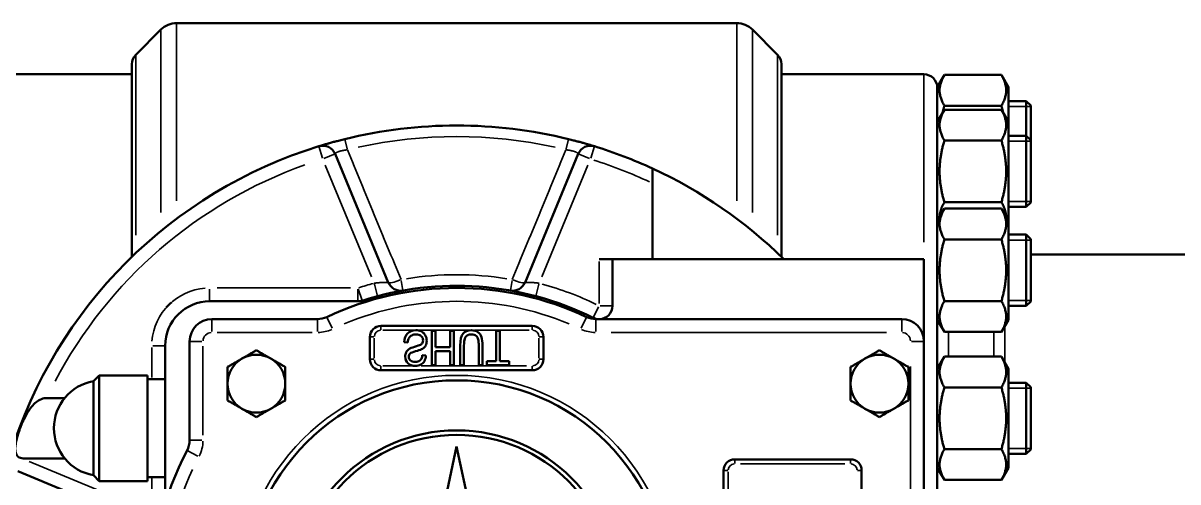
# Model space of a CAD drawing. Header units: millimetres. Extents: x 0 to 2100, y 0 to 1485.
# Drawn here: x 486.1 to 745.6, y 509.6 to 612.7 of the extents above; entities that cross this region are included whole.
import ezdxf

# ---------------------------------------------------------------- set-up
doc = ezdxf.new("R2010")
doc.units = ezdxf.units.MM
doc.header["$LTSCALE"] = 5
doc.layers.add('Visibile (ISO)', color=7, linetype='Continuous', lineweight=50)
doc.layers.add('Visibile sottile (ISO)', color=7, linetype='Continuous', lineweight=35)

msp = doc.modelspace()

# ---------------------------------------------------------------- linework, layer by layer
at = {"layer": 'Visibile (ISO)'}
for p, q in [((520.6178, 612.6529), (646.4757, 612.6529)), ((511.4255, 605.5315), (517.0823, 611.1884)), ((655.6681, 605.5315), (650.0112, 611.1884)), ((510.5468, 560.1247), (510.5468, 603.4102)), ((656.5468, 603.4102), (656.5468, 560.1247)), ((510.5468, 601.1529), (478.5468, 601.1529)), ((656.5468, 601.1529), (688.5468, 601.1529)), ((691.5468, 598.2529), (693.1382, 601.0093)), ((705.9554, 601.0093), (693.1382, 601.0093)), ((707.5468, 598.2529), (705.9554, 601.0093)), ((691.5468, 598.2529), (691.5468, 598.1421)), ((691.5468, 598.1421), (691.5468, 590.1019)), ((707.5468, 590.4505), (707.5468, 598.2529)), ((711.5468, 595.1529), (707.5468, 595.1529)), ((711.5468, 587.3505), (711.5468, 595.1529)), ((712.5468, 594.1529), (711.5468, 595.1529)), ((691.5468, 590.4505), (693.1382, 593.2069)), ((705.9554, 594.0811), (693.1382, 594.0811)), ((705.9554, 593.2069), (693.1382, 593.2069)), ((707.5468, 590.4505), (705.9554, 593.2069)), ((712.5468, 594.1529), (712.5468, 586.3505)), ((691.5468, 590.1019), (691.5468, 588.9046)), ((707.5468, 568.2505), (707.5468, 590.4505)), ((691.5468, 588.9046), (691.5468, 566.008)), ((711.5468, 587.3505), (707.5468, 587.3505)), ((711.5468, 571.3505), (711.5468, 587.3505)), ((712.5468, 586.3505), (711.5468, 587.3505)), ((705.9554, 586.2787), (693.1382, 586.2787)), ((712.5468, 586.3505), (712.5468, 572.3505)), ((568.1881, 554.396), (556.2312, 583.2625)), ((610.8623, 583.2625), (598.9054, 554.396)), ((627.5468, 576.6746), (627.5468, 579.9891)), ((627.5468, 576.6746), (627.5468, 559.6529)), ((691.5468, 568.2313), (693.1382, 570.9877)), ((705.9554, 572.4223), (693.1382, 572.4223)), ((705.9554, 570.9877), (693.1382, 570.9877)), ((707.5468, 568.2313), (705.9554, 570.9877)), ((711.5468, 571.3505), (707.5468, 571.3505)), ((712.5468, 572.3505), (711.5468, 571.3505)), ((691.5468, 568.2505), (691.5523, 568.2409)), ((691.5468, 566.008), (691.5468, 563.7957)), ((707.5468, 568.2505), (707.5412, 568.2409)), ((707.5468, 546.0313), (707.5468, 568.2313)), ((691.5468, 563.7957), (691.5468, 529.5285)), ((705.9554, 564.0595), (693.1382, 564.0595)), ((711.5468, 565.1313), (707.5468, 565.1313)), ((711.5468, 549.1313), (711.5468, 565.1313)), ((712.5468, 564.1313), (711.5468, 565.1313)), ((712.5468, 564.1313), (712.5468, 550.1313)), ((712.5468, 560.6529), (750.0468, 560.6529)), ((618.5468, 559.6529), (615.5468, 559.6529)), ((618.5468, 559.6529), (688.5468, 559.6529)), ((618.5468, 559.6529), (618.5468, 549.1509)), ((688.5468, 541.1529), (688.5468, 559.6529)), ((561.3713, 550.1529), (528.0468, 550.1529)), ((705.9554, 550.2031), (693.1382, 550.2031)), ((712.5468, 550.1313), (711.5468, 549.1313)), ((711.5468, 549.1313), (707.5468, 549.1313)), ((552.2418, 546.1529), (528.5468, 546.1529)), ((683.5468, 546.1529), (614.8517, 546.1529)), ((691.5468, 546.0313), (693.1382, 543.2749)), ((707.5468, 546.0313), (705.9554, 543.2749)), ((600.5468, 544.6529), (566.5468, 544.6529)), ((578.7937, 543.5239), (577.9633, 543.5239)), ((577.9633, 543.5239), (577.9633, 535.7818)), ((578.7937, 539.8772), (578.7937, 543.5239)), ((582.9459, 543.5239), (582.1154, 543.5239)), ((582.1154, 543.5239), (582.1154, 539.8772)), ((582.9459, 535.7818), (582.9459, 543.5239)), ((593.2308, 543.5239), (592.3953, 543.5239)), ((592.3953, 543.5239), (592.3953, 536.6896)), ((593.2308, 536.6896), (593.2308, 543.5239)), ((705.9554, 543.2749), (693.1382, 543.2749)), ((518.0468, 540.1529), (518.0468, 506.8283)), ((523.5468, 541.1529), (523.5468, 518.9639)), ((564.0468, 542.1529), (564.0468, 537.1529)), ((571.7582, 541.0017), (572.5577, 540.9295)), ((582.1154, 539.8772), (578.7937, 539.8772)), ((603.0468, 537.1529), (603.0468, 542.1529)), ((688.5468, 428.1529), (688.5468, 541.1529)), ((576.6222, 537.9585), (575.8227, 538.0307)), ((578.7937, 535.7818), (578.7937, 538.9746)), ((578.7937, 538.9746), (582.1154, 538.9746)), ((582.1154, 538.9746), (582.1154, 535.7818)), ((691.5468, 534.9779), (693.1382, 537.7343)), ((705.9554, 537.7343), (693.1382, 537.7343)), ((707.5468, 534.9779), (705.9554, 537.7343)), ((566.5468, 534.6529), (600.5468, 534.6529)), ((577.9633, 535.7818), (578.7937, 535.7818)), ((582.1154, 535.7818), (582.9459, 535.7818)), ((584.3643, 535.7818), (585.1947, 535.7818)), ((588.5165, 535.7818), (589.3521, 535.7818)), ((592.3953, 536.6896), (590.3114, 536.6896)), ((590.3114, 536.6896), (590.3114, 535.7818)), ((590.3114, 535.7818), (595.3353, 535.7818)), ((595.3353, 536.6896), (593.2308, 536.6896)), ((595.3353, 535.7818), (595.3353, 536.6896)), ((707.5468, 512.7779), (707.5468, 534.9779)), ((501.9257, 532.2068), (503.2468, 533.5279)), ((501.9257, 511.099), (501.9257, 532.2068)), ((503.2468, 533.5279), (503.2468, 509.7779)), ((503.2468, 533.5279), (514.0468, 533.5279)), ((514.0468, 533.5279), (514.0468, 509.7779)), ((518.0468, 532.6529), (514.0468, 532.6529)), ((691.5468, 529.5285), (691.5468, 526.6381)), ((705.9554, 530.8061), (693.1382, 530.8061)), ((711.5468, 531.8779), (707.5468, 531.8779)), ((711.5468, 515.8779), (711.5468, 531.8779)), ((712.5468, 530.8779), (711.5468, 531.8779)), ((712.5468, 530.8779), (712.5468, 516.8779)), ((491.4213, 528.4352), (495.4696, 528.4352)), ((691.5468, 526.6381), (691.5468, 442.6677)), ((583.5468, 517.506), (570.0468, 453.9934)), ((597.0468, 453.9934), (583.5468, 517.506)), ((705.9554, 516.9497), (693.1382, 516.9497)), ((712.5468, 516.8779), (711.5468, 515.8779)), ((495.4696, 514.8705), (486.1256, 514.8705)), ((672.0468, 514.6529), (646.0468, 514.6529)), ((711.5468, 515.8779), (707.5468, 515.8779)), ((484.9371, 511.9684), (513.8036, 500.0115)), ((643.5468, 512.1529), (643.5468, 506.6529)), ((674.5468, 457.1529), (674.5468, 512.1529)), ((691.5468, 512.7779), (693.1382, 510.0215)), ((707.5468, 512.7779), (705.9554, 510.0215)), ((501.9257, 511.099), (503.2468, 509.7779)), ((503.2468, 509.7779), (514.0468, 509.7779)), ((518.0468, 510.6529), (514.0468, 510.6529)), ((705.9554, 510.0215), (693.1382, 510.0215))]:
    msp.add_line(p, q, dxfattribs=at)
for radius in [47.75, 36.5, 35.5]:
    msp.add_circle((583.5468, 484.6529), radius, dxfattribs=at)
for centre, radius, start, end in [((520.6178, 607.6529), 5, 90, 135), ((646.4757, 607.6529), 5, 45, 90), ((513.5468, 603.4102), 3, 135, 180), ((653.5468, 603.4102), 3, 0, 45), ((688.5468, 598.1529), 3, 0, 90), ((583.5468, 484.6529), 105, 76.151514, 103.848486), ((583.5468, 484.6529), 105, 107.155883, 162.844117), ((553.4596, 582.1145), 3, 22.5, 107.155883), ((613.634, 582.1145), 3, 72.844117, 157.5), ((583.5468, 484.6529), 105, 65.225526, 72.844117), ((583.5468, 484.6529), 105, 45.584691, 65.225526), ((583.5468, 484.6529), 68.5, 64.791235, 115.208765), ((583.5468, 484.6529), 69, 63.6122, 107.938271), ((570.9597, 555.5441), 3, 202.5, 280.068176), ((596.1338, 555.5441), 3, 259.931824, 337.5), ((528.0468, 540.1529), 10, 90, 180), ((561.3713, 553.1529), 3, 270, 287.938271), ((525.2105, 542.9892), 9, 129.863386, 140.136614), ((615.5468, 549.1509), 3, 272.059581, 0), ((528.5468, 541.1529), 5, 90, 180), ((552.2418, 551.1529), 5, 270, 295.208765), ((614.8517, 551.1529), 5, 244.791235, 270), ((615.5468, 549.1509), 3, 243.6122, 267.940419), ((683.5468, 541.1529), 5, 0, 90), ((566.5468, 542.1529), 2.5, 90, 180), ((600.5468, 542.1529), 2.5, 0, 90), ((538.5468, 531.6529), 6.5, 120, 180), ((538.5468, 531.6529), 6.5, 60, 120), ((538.5468, 531.6529), 6.5, 0, 60), ((566.5468, 537.1529), 2.5, 180, 270), ((600.5468, 537.1529), 2.5, 270, 0), ((678.5468, 531.6529), 6.5, 120, 180), ((678.5468, 531.6529), 6.5, 60, 120), ((678.5468, 531.6529), 6.5, 0, 60), ((503.7615, 521.6529), 10.7124, 99.867648, 260.132352), ((538.5468, 531.6529), 6.5, 180, 240), ((538.5468, 531.6529), 6.5, 300, 0), ((678.5468, 531.6529), 6.5, 180, 240), ((678.5468, 531.6529), 6.5, 300, 0), ((538.5468, 531.6529), 6.5, 240, 300), ((678.5468, 531.6529), 6.5, 240, 300), ((583.5468, 484.6529), 68.5, 152.172097, 207.827903), ((518.5468, 518.9639), 5, 332.172097, 0), ((646.0468, 512.1529), 2.5, 90, 180), ((672.0468, 512.1529), 2.5, 0, 90)]:
    msp.add_arc(centre, radius, start, end, dxfattribs=at)
for points, weights in [([(693.1382, 601.0093), (691.1382, 597.5452), (693.1382, 594.0811)], [1, 1.15470053838, 1]), ([(705.9554, 594.0811), (707.9554, 597.5452), (705.9554, 601.0093)], [1, 1.15470053838, 1]), ([(693.1382, 593.2069), (691.1382, 589.7428), (693.1382, 586.2787)], [1, 1.15470053838, 1]), ([(693.1382, 594.0811), (692.9008, 593.2588), (692.7183, 592.4797)], [1, 1.01615763765, 1.02894011891]), ([(706.3752, 592.4797), (706.1927, 593.2588), (705.9554, 594.0811)], [1.02894011891, 1.01615763765, 1]), ([(705.9554, 586.2787), (707.9554, 589.7428), (705.9554, 593.2069)], [1, 1.15470053838, 1]), ([(693.1382, 586.2787), (691.1382, 579.3505), (693.1382, 572.4223)], [1, 1.15470053838, 1]), ([(705.9554, 572.4223), (707.9554, 579.3505), (705.9554, 586.2787)], [1, 1.15470053838, 1]), ([(693.1382, 570.9877), (691.1382, 567.5236), (693.1382, 564.0595)], [1, 1.15470053838, 1]), ([(693.1382, 572.4223), (692.1218, 570.6619), (692.0694, 569.1366)], [1, 1.07305955246, 1.07711225774]), ([(707.0241, 569.1366), (706.9718, 570.6619), (705.9554, 572.4223)], [1.07711225774, 1.07305955246, 1]), ([(705.9554, 564.0595), (707.9554, 567.5236), (705.9554, 570.9877)], [1, 1.15470053838, 1]), ([(693.1382, 564.0595), (691.1382, 557.1313), (693.1382, 550.2031)], [1, 1.15470053838, 1]), ([(705.9554, 550.2031), (707.9554, 557.1313), (705.9554, 564.0595)], [1, 1.15470053838, 1]), ([(693.1382, 550.2031), (691.1382, 546.739), (693.1382, 543.2749)], [1, 1.15470053838, 1]), ([(705.9554, 543.2749), (707.9554, 546.739), (705.9554, 550.2031)], [1, 1.15470053838, 1]), ([(535.2968, 537.282), (533.7884, 536.4112), (532.0468, 535.4056)], [1.86469305701, 1.86469305701, 1.73081411899]), ([(538.5468, 539.1584), (536.8051, 538.1529), (535.2968, 537.282)], [1.73081411899, 1.86469305701, 1.86469305701]), ([(538.5468, 539.1584), (540.2884, 538.1529), (541.7968, 537.282)], [1.73081411899, 1.86469305701, 1.86469305701]), ([(541.7968, 537.282), (543.3051, 536.4112), (545.0468, 535.4056)], [1.86469305701, 1.86469305701, 1.73081411899]), ([(675.2968, 537.282), (673.7884, 536.4112), (672.0468, 535.4056)], [1.86469305701, 1.86469305701, 1.73081411899]), ([(678.5468, 539.1584), (676.8051, 538.1529), (675.2968, 537.282)], [1.73081411899, 1.86469305701, 1.86469305701]), ([(678.5468, 539.1584), (680.2884, 538.1529), (681.7968, 537.282)], [1.73081411899, 1.86469305701, 1.86469305701]), ([(681.7968, 537.282), (683.3051, 536.4112), (685.0468, 535.4056)], [1.86469305701, 1.86469305701, 1.73081411899]), ([(693.1382, 537.7343), (691.1382, 534.2702), (693.1382, 530.8061)], [1, 1.15470053838, 1]), ([(705.9554, 530.8061), (707.9554, 534.2702), (705.9554, 537.7343)], [1, 1.15470053838, 1]), ([(532.0468, 535.4056), (532.0468, 533.3945), (532.0468, 531.6529)], [1.73081411899, 1.86469305701, 1.86469305701]), ([(545.0468, 531.6529), (545.0468, 533.3945), (545.0468, 535.4056)], [1.86469305701, 1.86469305701, 1.73081411899]), ([(672.0468, 535.4056), (672.0468, 533.3945), (672.0468, 531.6529)], [1.73081411899, 1.86469305701, 1.86469305701]), ([(685.0468, 531.6529), (685.0468, 533.3945), (685.0468, 535.4056)], [1.86469305701, 1.86469305701, 1.73081411899]), ([(532.0468, 531.6529), (532.0468, 529.9112), (532.0468, 527.9001)], [1.86469305701, 1.86469305701, 1.73081411899]), ([(545.0468, 527.9001), (545.0468, 529.9112), (545.0468, 531.6529)], [1.73081411899, 1.86469305701, 1.86469305701]), ([(672.0468, 531.6529), (672.0468, 529.9112), (672.0468, 527.9001)], [1.86469305701, 1.86469305701, 1.73081411899]), ([(685.0468, 527.9001), (685.0468, 529.9112), (685.0468, 531.6529)], [1.73081411899, 1.86469305701, 1.86469305701]), ([(693.1382, 530.8061), (691.1382, 523.8779), (693.1382, 516.9497)], [1, 1.15470053838, 1]), ([(705.9554, 516.9497), (707.9554, 523.8779), (705.9554, 530.8061)], [1, 1.15470053838, 1]), ([(532.0468, 527.9001), (533.7884, 526.8945), (535.2968, 526.0237)], [1.73081411899, 1.86469305701, 1.86469305701]), ([(541.7968, 526.0237), (543.3051, 526.8945), (545.0468, 527.9001)], [1.86469305701, 1.86469305701, 1.73081411899]), ([(672.0468, 527.9001), (673.7884, 526.8945), (675.2968, 526.0237)], [1.73081411899, 1.86469305701, 1.86469305701]), ([(681.7968, 526.0237), (683.3051, 526.8945), (685.0468, 527.9001)], [1.86469305701, 1.86469305701, 1.73081411899]), ([(535.2968, 526.0237), (536.8051, 525.1529), (538.5468, 524.1473)], [1.86469305701, 1.86469305701, 1.73081411899]), ([(538.5468, 524.1473), (540.2884, 525.1529), (541.7968, 526.0237)], [1.73081411899, 1.86469305701, 1.86469305701]), ([(675.2968, 526.0237), (676.8051, 525.1529), (678.5468, 524.1473)], [1.86469305701, 1.86469305701, 1.73081411899]), ([(678.5468, 524.1473), (680.2884, 525.1529), (681.7968, 526.0237)], [1.73081411899, 1.86469305701, 1.86469305701]), ([(693.1382, 516.9497), (691.1382, 513.4856), (693.1382, 510.0215)], [1, 1.15470053838, 1]), ([(705.9554, 510.0215), (707.9554, 513.4856), (705.9554, 516.9497)], [1, 1.15470053838, 1])]:
    msp.add_rational_spline(points, weights, degree=2, dxfattribs=at)
for points, knots in [([(552.5747, 584.981), (552.5747, 584.981), (552.5837, 584.9838), (552.6016, 584.9893), (552.602, 584.9894), (552.6024, 584.9895), (552.6028, 584.9897), (552.6208, 584.9952), (552.6473, 585.0034), (552.6826, 585.0142), (552.684, 585.0147), (552.6855, 585.0151), (552.687, 585.0156), (552.6947, 585.018), (552.7029, 585.0205), (552.7114, 585.0231), (552.7132, 585.0236), (552.715, 585.0242), (552.7168, 585.0247), (552.7202, 585.0258), (552.7236, 585.0268), (552.7271, 585.0279), (552.7291, 585.0285), (552.7311, 585.0291), (552.7331, 585.0297), (552.7366, 585.0308), (552.7401, 585.0319), (552.7437, 585.033), (552.7459, 585.0337), (552.748, 585.0343), (552.7502, 585.035), (552.7711, 585.0414), (552.7939, 585.0484), (552.8183, 585.0559), (552.8212, 585.0567), (552.8241, 585.0576), (552.827, 585.0585), (552.8791, 585.0745), (552.9388, 585.0927), (553.006, 585.1131), (553.0105, 585.1145), (553.015, 585.1159), (553.0196, 585.1172), (553.0872, 585.1378), (553.1623, 585.1605), (553.2448, 585.1854), (553.2511, 585.1873), (553.2574, 585.1892), (553.2638, 585.1911), (553.3021, 585.2027), (553.3421, 585.2147), (553.3836, 585.2271), (553.3908, 585.2293), (553.3981, 585.2315), (553.4054, 585.2337), (553.4226, 585.2388), (553.4402, 585.2441), (553.4579, 585.2494), (553.4656, 585.2517), (553.4734, 585.254), (553.4812, 585.2563), (553.4862, 585.2579), (553.4913, 585.2594), (553.4964, 585.2609), (553.5043, 585.2633), (553.5123, 585.2656), (553.5203, 585.268), (553.5253, 585.2695), (553.5304, 585.2711), (553.5355, 585.2726), (553.5436, 585.275), (553.5518, 585.2774), (553.56, 585.2799), (553.6584, 585.3092), (553.7627, 585.3401), (553.873, 585.3726), (553.8826, 585.3754), (553.8923, 585.3783), (553.902, 585.3811), (554.0132, 585.4139), (554.1302, 585.4481), (554.2531, 585.4838), (554.2639, 585.487), (554.2748, 585.4901), (554.2857, 585.4933), (554.4099, 585.5293), (554.5401, 585.5669), (554.6763, 585.6058), (554.6879, 585.6091), (554.6996, 585.6125), (554.7113, 585.6158), (554.7183, 585.6178), (554.7253, 585.6198), (554.7323, 585.6218), (554.744, 585.6251), (554.7557, 585.6285), (554.7674, 585.6318), (554.7746, 585.6339), (554.7818, 585.6359), (554.789, 585.638), (554.8007, 585.6413), (554.8124, 585.6446), (554.8242, 585.648), (554.8506, 585.6555), (554.8771, 585.663), (554.9038, 585.6706), (554.9155, 585.6739), (554.9272, 585.6772), (554.939, 585.6806), (555.0048, 585.6992), (555.0714, 585.718), (555.1389, 585.737), (555.1505, 585.7402), (555.1621, 585.7435), (555.1738, 585.7468), (555.3221, 585.7884), (555.4744, 585.8308), (555.6305, 585.8738), (555.6415, 585.8769), (555.6526, 585.8799), (555.6636, 585.8829), (555.822, 585.9266), (555.9843, 585.9709), (556.1507, 586.0158), (556.1605, 586.0185), (556.1704, 586.0212), (556.1802, 586.0238), (556.2598, 586.0453), (556.3402, 586.0669), (556.4216, 586.0887), (556.4306, 586.0911), (556.4396, 586.0935), (556.4487, 586.0959), (556.4626, 586.0996), (556.4765, 586.1034), (556.4904, 586.1071), (556.4992, 586.1094), (556.508, 586.1118), (556.5168, 586.1141), (556.5311, 586.1179), (556.5453, 586.1217), (556.5596, 586.1255), (556.5681, 586.1278), (556.5766, 586.13), (556.5852, 586.1323), (556.6228, 586.1423), (556.6606, 586.1523), (556.6984, 586.1623), (556.7064, 586.1644), (556.7143, 586.1665), (556.7223, 586.1686), (556.9001, 586.2156), (557.0793, 586.2625), (557.2601, 586.3092), (557.2657, 586.3106), (557.2713, 586.3121), (557.2768, 586.3135), (557.4604, 586.361), (557.6455, 586.4083), (557.8321, 586.4554), (558.0246, 586.504), (558.2187, 586.5525), (558.4145, 586.6007)], [0, 0, 0, 0, 0.00057847775, 0.00057847775, 0.00057847775, 0.00059182513, 0.00059182513, 0.00059182513, 0.00116004261, 0.00116004261, 0.00116004261, 0.00118365025, 0.00118365025, 0.00118365025, 0.00130592424, 0.00130592424, 0.00130592424, 0.00133160653, 0.00133160653, 0.00133160653, 0.00137894118, 0.00137894118, 0.00137894118, 0.00140558467, 0.00140558467, 0.00140558467, 0.00145200271, 0.00145200271, 0.00145200271, 0.00147956281, 0.00147956281, 0.00147956281, 0.00174446052, 0.00174446052, 0.00174446052, 0.00177547538, 0.00177547538, 0.00177547538, 0.00233027916, 0.00233027916, 0.00233027916, 0.0023673005, 0.0023673005, 0.0023673005, 0.00291729322, 0.00291729322, 0.00291729322, 0.00295912563, 0.00295912563, 0.00295912563, 0.00321125356, 0.00321125356, 0.00321125356, 0.00325503819, 0.00325503819, 0.00325503819, 0.00335835491, 0.00335835491, 0.00335835491, 0.00340299447, 0.00340299447, 0.00340299447, 0.00343192883, 0.00343192883, 0.00343192883, 0.00347697262, 0.00347697262, 0.00347697262, 0.00350552921, 0.00350552921, 0.00350552921, 0.00355095076, 0.00355095076, 0.00355095076, 0.004095313, 0.004095313, 0.004095313, 0.00414277588, 0.00414277588, 0.00414277588, 0.00468678885, 0.00468678885, 0.00468678885, 0.00473460101, 0.00473460101, 0.00473460101, 0.0052799645, 0.0052799645, 0.0052799645, 0.00532642613, 0.00532642613, 0.00532642613, 0.00535423581, 0.00535423581, 0.00535423581, 0.00540040427, 0.00540040427, 0.00540040427, 0.00542852958, 0.00542852958, 0.00542852958, 0.00547438242, 0.00547438242, 0.00547438242, 0.00557719349, 0.00557719349, 0.00557719349, 0.0056223387, 0.0056223387, 0.0056223387, 0.00587479806, 0.00587479806, 0.00587479806, 0.00591825126, 0.00591825126, 0.00591825126, 0.00647109562, 0.00647109562, 0.00647109562, 0.00651007639, 0.00651007639, 0.00651007639, 0.00706883459, 0.00706883459, 0.00706883459, 0.00710190151, 0.00710190151, 0.00710190151, 0.00736825037, 0.00736825037, 0.00736825037, 0.00739781407, 0.00739781407, 0.00739781407, 0.00744316413, 0.00744316413, 0.00744316413, 0.00747179222, 0.00747179222, 0.00747179222, 0.00751808794, 0.00751808794, 0.00751808794, 0.00754577036, 0.00754577036, 0.00754577036, 0.00766796624, 0.00766796624, 0.00766796624, 0.00769372664, 0.00769372664, 0.00769372664, 0.00826782915, 0.00826782915, 0.00826782915, 0.00828555176, 0.00828555176, 0.00828555176, 0.00886824141, 0.00886824141, 0.00886824141, 0.00946920202, 0.00946920202, 0.00946920202, 0.00946920202]), ([(608.6791, 586.6007), (608.872, 586.5532), (609.0638, 586.5053), (609.2546, 586.4571), (609.4453, 586.409), (609.635, 586.3605), (609.8237, 586.3117), (609.8473, 586.3056), (609.8708, 586.2995), (609.8944, 586.2934), (609.9179, 586.2873), (609.9415, 586.2812), (609.9649, 586.2751), (609.9687, 586.2741), (609.9725, 586.2731), (609.9763, 586.2722), (610.0194, 586.261), (610.0623, 586.2498), (610.105, 586.2386), (610.1094, 586.2374), (610.1138, 586.2363), (610.1182, 586.2351), (610.2067, 586.212), (610.2943, 586.1889), (610.3812, 586.166), (610.3868, 586.1645), (610.3923, 586.163), (610.3979, 586.1616), (610.5746, 586.1148), (610.748, 586.0685), (610.9183, 586.0225), (610.9257, 586.0205), (610.9332, 586.0185), (610.9406, 586.0165), (611.1085, 585.9711), (611.2733, 585.9261), (611.4349, 585.8816), (611.4437, 585.8792), (611.4525, 585.8767), (611.4612, 585.8743), (611.5367, 585.8535), (611.6114, 585.8328), (611.6854, 585.8122), (611.6947, 585.8097), (611.704, 585.8071), (611.7132, 585.8045), (611.7246, 585.8013), (611.7359, 585.7982), (611.7472, 585.795), (611.7565, 585.7924), (611.7659, 585.7898), (611.7753, 585.7872), (611.7863, 585.7841), (611.7974, 585.781), (611.8084, 585.7779), (611.8178, 585.7753), (611.8273, 585.7727), (611.8367, 585.77), (611.8677, 585.7614), (611.8985, 585.7527), (611.9291, 585.7441), (611.9386, 585.7415), (611.9481, 585.7388), (611.9576, 585.7361), (612.1067, 585.6942), (612.2503, 585.6535), (612.3885, 585.614), (612.398, 585.6113), (612.4075, 585.6086), (612.417, 585.6059), (612.5538, 585.5668), (612.6852, 585.5289), (612.8112, 585.4923), (612.8203, 585.4897), (612.8292, 585.4871), (612.8382, 585.4845), (612.9052, 585.465), (612.9706, 585.4459), (613.0345, 585.4272), (613.0664, 585.4179), (613.0979, 585.4087), (613.1291, 585.3995), (613.1446, 585.395), (613.1601, 585.3904), (613.1754, 585.3859), (613.1826, 585.3838), (613.1898, 585.3817), (613.197, 585.3796), (613.2051, 585.3772), (613.2131, 585.3748), (613.2212, 585.3724), (613.2283, 585.3703), (613.2354, 585.3682), (613.2425, 585.3661), (613.2576, 585.3617), (613.2725, 585.3573), (613.2872, 585.3529), (613.3168, 585.3442), (613.3458, 585.3356), (613.3743, 585.3272), (613.4314, 585.3103), (613.4863, 585.2939), (613.5392, 585.2782), (613.5458, 585.2762), (613.5524, 585.2742), (613.559, 585.2723), (613.6572, 585.243), (613.7482, 585.2157), (613.832, 585.1904), (613.8371, 585.1889), (613.8422, 585.1874), (613.8472, 585.1859), (613.9307, 585.1607), (614.007, 585.1376), (614.076, 585.1166), (614.0795, 585.1155), (614.0831, 585.1145), (614.0866, 585.1134), (614.1045, 585.108), (614.1219, 585.1027), (614.1387, 585.0975), (614.1527, 585.0933), (614.1662, 585.0892), (614.1794, 585.0851), (614.1822, 585.0843), (614.185, 585.0834), (614.1878, 585.0826), (614.189, 585.0822), (614.1902, 585.0818), (614.1915, 585.0815), (614.1954, 585.0803), (614.1994, 585.079), (614.2033, 585.0779), (614.2111, 585.0755), (614.2187, 585.0731), (614.2262, 585.0708), (614.2413, 585.0663), (614.2557, 585.0618), (614.2695, 585.0576), (614.2716, 585.057), (614.2737, 585.0563), (614.2758, 585.0557), (614.3283, 585.0396), (614.3722, 585.0261), (614.4077, 585.0152), (614.4086, 585.0149), (614.4096, 585.0146), (614.4105, 585.0144), (614.446, 585.0035), (614.4727, 584.9952), (614.4908, 584.9896), (614.5094, 584.9839), (614.5189, 584.981), (614.5189, 584.981)], [0, 0, 0, 0, 0.00059289856, 0.00059289856, 0.00059289856, 0.00118579713, 0.00118579713, 0.00118579713, 0.00125990945, 0.00125990945, 0.00125990945, 0.00133402177, 0.00133402177, 0.00133402177, 0.00134599006, 0.00134599006, 0.00134599006, 0.00148224641, 0.00148224641, 0.00148224641, 0.00149630056, 0.00149630056, 0.00149630056, 0.00177869569, 0.00177869569, 0.00177869569, 0.00179670022, 0.00179670022, 0.00179670022, 0.00237159425, 0.00237159425, 0.00237159425, 0.00239662266, 0.00239662266, 0.00239662266, 0.00296449282, 0.00296449282, 0.00296449282, 0.00299537848, 0.00299537848, 0.00299537848, 0.0032609421, 0.0032609421, 0.0032609421, 0.00329430968, 0.00329430968, 0.00329430968, 0.00333505442, 0.00333505442, 0.00333505442, 0.00336899425, 0.00336899425, 0.00336899425, 0.00340916674, 0.00340916674, 0.00340916674, 0.0034436509, 0.0034436509, 0.0034436509, 0.00355739138, 0.00355739138, 0.00355739138, 0.00359288016, 0.00359288016, 0.00359288016, 0.00415028994, 0.00415028994, 0.00415028994, 0.00418872186, 0.00418872186, 0.00418872186, 0.00474318851, 0.00474318851, 0.00474318851, 0.00478286799, 0.00478286799, 0.00478286799, 0.0050792995, 0.0050792995, 0.0050792995, 0.00522735996, 0.00522735996, 0.00522735996, 0.00530135331, 0.00530135331, 0.00530135331, 0.00533608707, 0.00533608707, 0.00533608707, 0.00537531651, 0.00537531651, 0.00537531651, 0.00541019939, 0.00541019939, 0.00541019939, 0.00548431171, 0.00548431171, 0.00548431171, 0.00563253635, 0.00563253635, 0.00563253635, 0.00592898563, 0.00592898563, 0.00592898563, 0.00596615736, 0.00596615736, 0.00596615736, 0.0065218842, 0.0065218842, 0.0065218842, 0.00655555019, 0.00655555019, 0.00655555019, 0.00711478276, 0.00711478276, 0.00711478276, 0.00714351157, 0.00714351157, 0.00714351157, 0.00729028569, 0.00729028569, 0.00729028569, 0.00741123204, 0.00741123204, 0.00741123204, 0.0074369502, 0.0074369502, 0.0074369502, 0.0074482882, 0.0074482882, 0.0074482882, 0.00748534436, 0.00748534436, 0.00748534436, 0.00755945668, 0.00755945668, 0.00755945668, 0.00770768132, 0.00770768132, 0.00770768132, 0.0077301381, 0.0077301381, 0.0077301381, 0.00830057989, 0.00830057989, 0.00830057989, 0.00831609777, 0.00831609777, 0.00831609777, 0.00889347845, 0.00889347845, 0.00889347845, 0.00948637701, 0.00948637701, 0.00948637701, 0.00948637701]), ([(575.8227, 538.0307), (575.7815, 537.5355), (575.592, 537.2069), (575.5845, 537.1941), (575.5706, 537.1705), (575.5129, 537.0572), (575.3688, 536.9217), (575.3613, 536.9147), (575.3143, 536.873), (575.2872, 536.8521), (575.0373, 536.6583), (574.6969, 536.5607), (574.2753, 536.5607), (573.7978, 536.5607), (573.4367, 536.6715), (573.187, 536.8805), (572.9434, 537.0843), (572.8105, 537.3674), (572.8105, 537.7006), (572.8105, 538.0152), (572.9033, 538.2576), (573.089, 538.4279), (573.2733, 538.5968), (573.6913, 538.7759), (574.3269, 538.9436), (574.88, 539.0897), (575.3479, 539.2364), (575.6474, 539.3769), (575.8336, 539.4643), (575.9973, 539.5765), (576.0909, 539.6521), (576.2616, 539.7898), (576.2939, 539.8406), (576.3073, 539.8554), (576.3277, 539.8777), (576.341, 539.8916), (576.3808, 539.9407), (576.4198, 539.9886), (576.4723, 540.0575), (576.5294, 540.1506), (576.5348, 540.1595), (576.567, 540.2144), (576.5832, 540.2451), (576.7431, 540.5474), (576.8182, 540.9055), (576.8182, 541.3112), (576.8182, 541.7599), (576.715, 542.1622), (576.5087, 542.5284), (576.299, 542.9008), (575.992, 543.1456), (575.9753, 543.1587), (575.9498, 543.1787), (575.852, 543.2613), (575.6577, 543.364), (575.6468, 543.3698), (575.59, 543.3986), (575.5578, 543.4136), (575.221, 543.5702), (574.8223, 543.6529), (574.363, 543.6529), (573.579, 543.6529), (572.9549, 543.4156), (572.4855, 542.9411), (572.0161, 542.4665), (571.7789, 541.8166), (571.7582, 541.0017)], [0.555622763, 0.555622763, 0.555622763, 0.555622763, 0.555761682, 0.555761682, 0.555761682, 0.556018734, 0.556018734, 0.556018734, 0.561379636, 0.561379636, 0.561379636, 0.610886624, 0.610886624, 0.610886624, 0.666973632, 0.666973632, 0.666973632, 0.723804772, 0.723804772, 0.723804772, 0.777472984, 0.777472984, 0.777472984, 0.777625291, 0.777625291, 0.777625291, 0.777764102, 0.777764102, 0.777764102, 0.777811674, 0.777811674, 0.777811674, 0.777898386, 0.777898386, 0.777898386, 0.778030021, 0.778030021, 0.778030021, 0.778158521, 0.778158521, 0.778158521, 0.783235002, 0.783235002, 0.783235002, 0.833339881, 0.833339881, 0.833339881, 0.888767707, 0.888767707, 0.888767707, 0.888903619, 0.888903619, 0.888903619, 0.889111809, 0.889111809, 0.889111809, 0.892877599, 0.892877599, 0.892877599, 0.932359034, 0.932359034, 0.932359034, 0.99975927, 0.99975927, 0.99975927, 1, 1, 1, 1]), ([(572.5577, 540.9295), (572.5979, 541.3512), (572.689, 541.6799), (572.8466, 541.9353), (573.0048, 542.1918), (573.1885, 542.3447), (573.4409, 542.4836), (573.4557, 542.4917), (573.4707, 542.4998), (573.4862, 542.5078), (573.7435, 542.6412), (574.0702, 542.7297), (574.4249, 542.7244), (574.9662, 542.7164), (575.2756, 542.5617), (575.2871, 542.5563), (575.3105, 542.5454), (575.432, 542.4992), (575.5906, 542.3582), (575.5977, 542.3519), (575.644, 542.3088), (575.6672, 542.2847), (575.8898, 542.053), (576.0033, 541.7627), (576.0033, 541.4092), (576.0033, 541.1645), (575.9455, 540.9703), (575.8537, 540.8108), (575.769, 540.6637), (575.5929, 540.4919), (575.3998, 540.3879), (575.1986, 540.2796), (574.7602, 540.13), (574.0845, 539.934), (573.52, 539.7702), (573.0871, 539.604), (572.8053, 539.4027), (572.597, 539.2539), (572.4692, 539.1066), (572.4126, 539.0367), (572.3806, 538.9972), (572.366, 538.9767), (572.3635, 538.9733), (572.351, 538.9563), (572.2885, 538.8791), (572.207, 538.7219), (572.2041, 538.7164), (572.1854, 538.679), (572.1762, 538.6593), (572.0555, 538.4015), (571.9955, 538.1073), (571.9955, 537.7831), (571.9955, 537.159), (572.1967, 536.6484), (572.6042, 536.2512), (573.0104, 535.8553), (573.5576, 535.658), (574.2392, 535.6529), (574.7004, 535.6494), (575.1183, 535.7467), (575.4823, 535.9366), (575.8603, 536.1338), (576.114, 536.3898), (576.3024, 536.736), (576.4814, 537.0651), (576.607, 537.4961), (576.6222, 537.9585)], [0.110855651, 0.110855651, 0.110855651, 0.110855651, 0.110970497, 0.110970497, 0.110970497, 0.111067249, 0.111067249, 0.111067249, 0.111072916, 0.111072916, 0.111072916, 0.11117805, 0.11117805, 0.11117805, 0.111322053, 0.111322053, 0.111322053, 0.111614993, 0.111614993, 0.111614993, 0.118155908, 0.118155908, 0.118155908, 0.180950396, 0.180950396, 0.180950396, 0.224400234, 0.224400234, 0.224400234, 0.27760553, 0.27760553, 0.27760553, 0.333033355, 0.333033355, 0.333033355, 0.33317932, 0.33317932, 0.33317932, 0.333250563, 0.333250563, 0.333250563, 0.333290786, 0.333290786, 0.333290786, 0.333493555, 0.333493555, 0.333493555, 0.336308488, 0.336308488, 0.336308488, 0.373175359, 0.373175359, 0.373175359, 0.444146437, 0.444146437, 0.444146437, 0.444350237, 0.444350237, 0.444350237, 0.44449159, 0.44449159, 0.44449159, 0.444626402, 0.444626402, 0.444626402, 0.444767113, 0.444767113, 0.444767113, 0.444767113]), ([(589.3521, 535.7818), (589.3521, 537.2725), (589.3521, 538.7631), (589.3521, 540.2538), (589.3521, 541.0017), (589.2747, 541.6206), (588.9858, 542.58), (588.7228, 542.9565), (587.9491, 543.5136), (587.4591, 543.6529), (586.0303, 543.6529), (585.4062, 543.4053), (584.5706, 542.4046), (584.3643, 541.5226), (584.3643, 540.2538), (584.3643, 538.7631), (584.3643, 537.2725), (584.3643, 535.7818)], [0.142714057, 0.142714057, 0.142714057, 0.142714057, 0.285428114, 0.285428114, 0.285428114, 0.309960426, 0.309960426, 0.334492738, 0.334492738, 0.359025049, 0.359025049, 0.39358361, 0.39358361, 0.428142171, 0.428142171, 0.428142171, 0.570856228, 0.570856228, 0.570856228, 0.570856228]), ([(585.1947, 535.7818), (585.1947, 537.2707), (585.1947, 538.7597), (585.1947, 540.2486), (585.1947, 540.8969), (585.2365, 541.4128), (585.3598, 541.7651), (585.423, 541.9456), (585.5069, 542.086), (585.5733, 542.1752), (585.6648, 542.2983), (585.7378, 542.3764), (585.8962, 542.482), (586.1385, 542.6435), (586.4369, 542.7298), (586.804, 542.7244), (587.338, 542.7167), (587.6847, 542.5963), (587.9274, 542.4021), (587.9955, 542.3475), (588.0537, 542.2891), (588.109, 542.219), (588.253, 542.0361), (588.3794, 541.6725), (588.4337, 541.3672), (588.4619, 541.2088), (588.4754, 541.0773), (588.4796, 541.0368), (588.4839, 540.9958), (588.4873, 540.9621), (588.4928, 540.8941), (588.5031, 540.7646), (588.5165, 540.5587), (588.5165, 540.2486), (588.5165, 540.2297), (588.5165, 540.1663), (588.5165, 540.1294), (588.5165, 538.6802), (588.5165, 537.231), (588.5165, 535.7818)], [0.713570285, 0.713570285, 0.713570285, 0.713570285, 0.856284342, 0.856284342, 0.856284342, 0.856488704, 0.856488704, 0.856488704, 0.856551005, 0.856551005, 0.856551005, 0.85663696, 0.85663696, 0.85663696, 0.856772056, 0.856772056, 0.856772056, 0.856951931, 0.856951931, 0.856951931, 0.857002464, 0.857002464, 0.857002464, 0.857185194, 0.857185194, 0.857185194, 0.857279952, 0.857279952, 0.857279952, 0.857375886, 0.857375886, 0.857375886, 0.857558746, 0.857558746, 0.857558746, 0.861094587, 0.861094587, 0.861094587, 1, 1, 1, 1]), ([(486.1256, 514.8705), (485.9235, 514.8705), (485.7239, 514.8992), (485.3489, 515.0249), (485.1826, 515.1171), (484.8741, 515.3738), (484.7458, 515.5397), (484.5168, 515.9699), (484.4287, 516.2686), (484.324, 517.2075), (484.3905, 517.9122), (484.7273, 519.4654), (484.9559, 520.2183), (485.2591, 521.0899), (485.3058, 521.221), (485.3768, 521.4157), (485.4002, 521.4791), (485.4421, 521.5916), (485.4606, 521.6408), (485.4996, 521.7438), (485.5202, 521.7976), (485.5744, 521.9382), (485.6083, 522.025), (485.7175, 522.3002), (485.794, 522.4874), (485.8724, 522.6734), (485.9983, 522.9717), (486.1299, 523.2689), (486.6464, 524.3704), (487.0654, 525.1457), (488.1901, 526.7469), (488.8658, 527.41), (490.0274, 528.1219), (490.4661, 528.2949), (491.0654, 528.4163), (491.2479, 528.4353), (491.4213, 528.4352)], [3.21934589, 3.21934589, 3.21934589, 3.21934589, 3.33644337, 3.33644337, 3.45058721, 3.45058721, 3.57977325, 3.57977325, 3.75209954, 3.75209954, 4.03195808, 4.03195808, 4.28123084, 4.28123084, 4.3251648, 4.3251648, 4.34624473, 4.34624473, 4.36244016, 4.36244016, 4.38002683, 4.38002683, 4.40815393, 4.40815393, 4.46888423, 4.46888423, 4.46888423, 4.56629657, 4.56629657, 4.83340134, 4.83340134, 5.17146977, 5.17146977, 5.38113362, 5.38113362, 5.4779726, 5.4779726, 5.4779726, 5.4779726])]:
    msp.add_open_spline(points, degree=3, knots=knots, dxfattribs=at)
at = {"layer": 'Visibile sottile (ISO)'}
for p, q in [((520.6178, 612.5361), (520.6178, 572.7522)), ((646.4757, 572.7522), (646.4757, 612.5361)), ((517.0823, 570.0941), (517.0823, 611.0678)), ((650.0112, 611.0678), (650.0112, 570.0941)), ((511.4255, 605.4125), (511.4255, 565.0485)), ((655.6681, 565.0485), (655.6681, 605.4125)), ((688.5468, 563.4645), (688.5468, 601.0423)), ((712.5468, 593.9474), (707.5468, 593.9474)), ((558.9588, 584.3926), (558.4162, 586.5936)), ((608.6773, 586.5936), (608.1347, 584.3926)), ((552.5774, 584.9721), (553.3902, 582.3394)), ((613.7034, 582.3394), (614.5161, 584.9721)), ((712.5468, 586.145), (707.5468, 586.145)), ((553.677, 582.2045), (556.2227, 583.259)), ((610.8709, 583.259), (613.4165, 582.2045)), ((554.0372, 580.72), (564.4337, 555.6205)), ((602.6598, 555.6205), (613.0564, 580.72)), ((707.5468, 572.556), (712.5468, 572.556)), ((712.5468, 563.9258), (707.5468, 563.9258)), ((615.5468, 559.1278), (615.5468, 549.676)), ((528.0468, 550.1621), (528.0468, 552.9175)), ((559.7051, 553.1529), (529.713, 553.1529)), ((561.3713, 550.1621), (561.3713, 552.9175)), ((561.4438, 552.9289), (562.2925, 550.3075)), ((565.7812, 551.3362), (565.0719, 553.9987)), ((571.0866, 554.8295), (571.4829, 552.5975)), ((595.6106, 552.5975), (596.0069, 554.8295)), ((602.0216, 553.9987), (601.3123, 551.3362)), ((707.5468, 550.3368), (712.5468, 550.3368)), ((614.2175, 546.4718), (615.4422, 548.9401)), ((615.7821, 549.1509), (618.5375, 549.1509)), ((528.5468, 543.3882), (528.5468, 546.1436)), ((552.2418, 543.3882), (552.2418, 546.1436)), ((555.5489, 544.1277), (554.3753, 546.6207)), ((611.5446, 544.1277), (612.7182, 546.6207)), ((614.8517, 543.3882), (614.8517, 546.1436)), ((683.5468, 546.1436), (683.5468, 543.3882)), ((529.7315, 543.1529), (551.0571, 543.1529)), ((566.5468, 543.7313), (566.5468, 544.6498)), ((566.9376, 543.6529), (573.9722, 543.6529)), ((574.9881, 543.6529), (586.2405, 543.6529)), ((587.55, 543.6529), (599.8627, 543.6529)), ((600.5468, 543.7313), (600.5468, 544.6498)), ((618.2865, 543.1529), (680.112, 543.1529)), ((694.0468, 543.0091), (694.0468, 538.0222)), ((704.2429, 538.026), (704.2429, 543.0129)), ((706.7429, 544.2609), (706.7429, 536.8175)), ((515.0468, 539.7779), (515.0468, 533.0279)), ((518.0375, 540.1529), (515.2821, 540.1529)), ((526.3114, 541.1529), (523.556, 541.1529)), ((526.5468, 520.0734), (526.5468, 540.0434)), ((564.9683, 542.1529), (564.0499, 542.1529)), ((565.0468, 537.4029), (565.0468, 541.9029)), ((602.0468, 541.9029), (602.0468, 537.4029)), ((602.1252, 542.1529), (603.0437, 542.1529)), ((688.5375, 541.1529), (685.7821, 541.1529)), ((564.0499, 537.1529), (564.9683, 537.1529)), ((603.0437, 537.1529), (602.1252, 537.1529)), ((566.5468, 534.656), (566.5468, 535.5744)), ((573.8546, 535.6529), (566.9314, 535.6529)), ((599.2338, 535.6529), (575.6004, 535.6529)), ((600.5468, 534.656), (600.5468, 535.5744)), ((685.5468, 535.5029), (685.5468, 433.8029)), ((712.5468, 530.6724), (707.5468, 530.6724)), ((525.4134, 515.3393), (522.9767, 516.6255)), ((526.3114, 518.9639), (523.556, 518.9639)), ((707.5468, 517.0834), (712.5468, 517.0834)), ((512.5791, 503.7659), (487.4796, 514.1625)), ((646.0468, 513.7313), (646.0468, 514.6498)), ((672.0468, 513.7313), (672.0468, 514.6498)), ((644.4683, 512.1529), (643.5499, 512.1529)), ((644.5468, 506.9279), (644.5468, 511.8779)), ((647.3468, 513.6529), (670.7468, 513.6529)), ((673.6252, 512.1529), (674.5437, 512.1529)), ((515.0468, 510.4616), (515.0468, 507.0195))]:
    msp.add_line(p, q, dxfattribs=at)
msp.add_circle((583.5468, 484.6529), 48.868, dxfattribs=at)
for centre, radius, start, end in [((583.5468, 484.6529), 102.5209, 77.536362, 102.463638), ((583.5468, 484.6529), 102, 64.865244, 72.424176), ((583.5468, 484.6529), 102, 109.527127, 152.209511), ((583.5468, 484.6529), 71.4791, 80.938642, 99.061358), ((528.0468, 540.1529), 13, 94.5, 175.5), ((583.5468, 484.6529), 72, 105.069043, 107.787259), ((583.5468, 484.6529), 72, 64.185688, 74.50848), ((583.5468, 484.6529), 65.5, 67.312111, 112.687889), ((528.5468, 541.1529), 2, 94.5, 175.5), ((552.2418, 551.1529), 8, 271.260438, 293.948327), ((566.5468, 542.1529), 1.5, 94.5, 175.5), ((600.5468, 542.1529), 1.5, 4.5, 85.5), ((614.8517, 551.1529), 8, 246.051673, 268.739562), ((683.5468, 541.1529), 2, 4.5, 85.5), ((566.5468, 537.1529), 1.5, 184.5, 265.5), ((600.5468, 537.1529), 1.5, 274.5, 355.5), ((518.5468, 518.9639), 8, 333.563492, 358.608605), ((583.5468, 484.6529), 65.5, 154.954887, 205.045113), ((646.0468, 512.1529), 1.5, 94.5, 175.5), ((672.0468, 512.1529), 1.5, 4.5, 85.5)]:
    msp.add_arc(centre, radius, start, end, dxfattribs=at)
for centre, major_axis, start_param, end_param in [((570.9597, 555.5441), (-2.7716, -1.1481), 0.07667025, 1.45673477), ((596.1338, 555.5441), (2.7716, -1.1481), 4.82645054, 6.20651506)]:
    msp.add_ellipse(centre, major_axis=major_axis, ratio=0.16969524, start_param=start_param, end_param=end_param, dxfattribs=at)
for points, knots in [([(559.0079, 584.1937), (558.9089, 584.1837), (558.8108, 584.1724), (558.7136, 584.16), (558.6165, 584.1476), (558.5202, 584.1339), (558.4248, 584.1192), (558.3294, 584.1044), (558.2349, 584.0884), (558.1414, 584.0712), (558.118, 584.0669), (558.0947, 584.0626), (558.0714, 584.0581), (558.0598, 584.0559), (558.0482, 584.0537), (558.0366, 584.0514), (558.025, 584.0491), (558.0134, 584.0469), (558.0019, 584.0446), (557.9558, 584.0354), (557.9104, 584.0261), (557.8657, 584.0165), (557.7768, 583.9975), (557.6908, 583.9777), (557.6074, 583.9572), (557.5247, 583.9368), (557.4446, 583.9157), (557.3672, 583.894), (557.3286, 583.8832), (557.2906, 583.8722), (557.2534, 583.861), (557.2347, 583.8554), (557.2163, 583.8498), (557.198, 583.8441), (557.1889, 583.8413), (557.1798, 583.8385), (557.1707, 583.8356), (557.1617, 583.8328), (557.1528, 583.83), (557.1439, 583.8271), (557.1414, 583.8263), (557.1389, 583.8255), (557.1365, 583.8247), (557.0679, 583.8027), (557.0032, 583.7806), (556.9422, 583.7584), (556.9392, 583.7573), (556.9362, 583.7562), (556.9333, 583.7551), (556.8732, 583.7332), (556.8168, 583.7111), (556.7639, 583.6891), (556.7608, 583.6878), (556.7577, 583.6865), (556.7546, 583.6852), (556.7024, 583.6633), (556.6538, 583.6414), (556.6087, 583.6196), (556.6057, 583.6182), (556.6028, 583.6168), (556.5999, 583.6153), (556.5969, 583.6139), (556.5939, 583.6124), (556.5909, 583.6109), (556.588, 583.6095), (556.5851, 583.6081), (556.5822, 583.6066), (556.5793, 583.6052), (556.5764, 583.6037), (556.5735, 583.6023), (556.5707, 583.6008), (556.5678, 583.5994), (556.565, 583.598), (556.5565, 583.5936), (556.5482, 583.5894), (556.54, 583.5851), (556.5373, 583.5836), (556.5346, 583.5822), (556.5319, 583.5808), (556.5131, 583.5708), (556.4953, 583.5609), (556.4783, 583.5512), (556.4758, 583.5498), (556.4734, 583.5484), (556.471, 583.547), (556.435, 583.526), (556.403, 583.5056), (556.3749, 583.4856), (556.3732, 583.4844), (556.3715, 583.4831), (556.3698, 583.4819), (556.3419, 583.4618), (556.318, 583.4422), (556.2981, 583.4231), (556.2971, 583.4222), (556.2961, 583.4212), (556.2952, 583.4203), (556.2857, 583.4111), (556.2772, 583.4021), (556.2697, 583.3932), (556.269, 583.3924), (556.2684, 583.3916), (556.2677, 583.3908), (556.2663, 583.3892), (556.265, 583.3875), (556.2636, 583.3858), (556.2617, 583.3834), (556.2598, 583.381), (556.258, 583.3786), (556.2575, 583.3779), (556.257, 583.3772), (556.2565, 583.3765), (556.2535, 583.3724), (556.2507, 583.3683), (556.2482, 583.3643), (556.2362, 583.3455), (556.2288, 583.3276), (556.226, 583.3107), (556.2232, 583.2937), (556.225, 583.2776), (556.2312, 583.2625)], [0, 0, 0, 0, 0.00029389646, 0.00029389646, 0.00029389646, 0.00058779291, 0.00058779291, 0.00058779291, 0.00088168937, 0.00088168937, 0.00088168937, 0.00095516348, 0.00095516348, 0.00095516348, 0.00099190054, 0.00099190054, 0.00099190054, 0.00102863759, 0.00102863759, 0.00102863759, 0.00117558582, 0.00117558582, 0.00117558582, 0.00146773548, 0.00146773548, 0.00146773548, 0.00175771192, 0.00175771192, 0.00175771192, 0.00190251378, 0.00190251378, 0.00190251378, 0.00197486897, 0.00197486897, 0.00197486897, 0.00201103796, 0.00201103796, 0.00201103796, 0.00204722809, 0.00204722809, 0.00204722809, 0.00205727519, 0.00205727519, 0.00205727519, 0.00233737902, 0.00233737902, 0.00233737902, 0.00235117164, 0.00235117164, 0.00235117164, 0.00262862207, 0.00262862207, 0.00262862207, 0.0026450681, 0.0026450681, 0.0026450681, 0.00292091246, 0.00292091246, 0.00292091246, 0.00293896455, 0.00293896455, 0.00293896455, 0.00295751975, 0.00295751975, 0.00295751975, 0.00297570161, 0.00297570161, 0.00297570161, 0.00299414879, 0.00299414879, 0.00299414879, 0.00301243867, 0.00301243867, 0.00301243867, 0.00306749042, 0.00306749042, 0.00306749042, 0.00308591278, 0.00308591278, 0.00308591278, 0.00321450249, 0.00321450249, 0.00321450249, 0.00323286101, 0.00323286101, 0.00323286101, 0.00350979457, 0.00350979457, 0.00350979457, 0.00352675746, 0.00352675746, 0.00352675746, 0.00380670744, 0.00380670744, 0.00380670744, 0.00382065392, 0.00382065392, 0.00382065392, 0.00395575975, 0.00395575975, 0.00395575975, 0.00396760214, 0.00396760214, 0.00396760214, 0.00399307987, 0.00399307987, 0.00399307987, 0.00403040569, 0.00403040569, 0.00403040569, 0.00404107626, 0.00404107626, 0.00404107626, 0.00410505878, 0.00410505878, 0.00410505878, 0.00440369298, 0.00440369298, 0.00440369298, 0.00470234328, 0.00470234328, 0.00470234328, 0.00470234328]), ([(571.0508, 555.0312), (570.0481, 557.4623), (569.0451, 559.8932), (567.0387, 564.7543), (566.0352, 567.1847), (564.0279, 572.045), (563.0241, 574.4749), (561.0162, 579.3345), (560.0121, 581.7642), (559.0079, 584.1937)], [0, 0, 0, 0, 0.008005654, 0.008005654, 0.0160113079, 0.0160113079, 0.0240169619, 0.0240169619, 0.0320226159, 0.0320226159, 0.0320226159, 0.0320226159]), ([(608.0857, 584.1937), (607.0815, 581.7642), (606.0774, 579.3345), (604.0695, 574.4749), (603.0656, 572.045), (601.0584, 567.1847), (600.0549, 564.7543), (598.0484, 559.8932), (597.0454, 557.4623), (596.0427, 555.0312)], [0, 0, 0, 0, 0.0080056539, 0.0080056539, 0.0160113079, 0.0160113079, 0.0240169618, 0.0240169618, 0.0320226157, 0.0320226157, 0.0320226157, 0.0320226157]), ([(610.8623, 583.2625), (610.8685, 583.2774), (610.8703, 583.2931), (610.8677, 583.3097), (610.8651, 583.3263), (610.8582, 583.3437), (610.8468, 583.362), (610.8355, 583.3802), (610.8198, 583.3993), (610.7995, 583.4192), (610.7893, 583.4292), (610.778, 583.4393), (610.7655, 583.4497), (610.7624, 583.4523), (610.7592, 583.4549), (610.7559, 583.4575), (610.7526, 583.4601), (610.7493, 583.4628), (610.7459, 583.4654), (610.7391, 583.4707), (610.732, 583.4759), (610.7246, 583.4813), (610.6952, 583.5025), (610.6615, 583.5243), (610.6235, 583.5464), (610.5854, 583.5686), (610.543, 583.5912), (610.4962, 583.6141), (610.4493, 583.637), (610.398, 583.6603), (610.3419, 583.6839), (610.3349, 583.6869), (610.3278, 583.6899), (610.3207, 583.6928), (610.3135, 583.6958), (610.3063, 583.6987), (610.299, 583.7017), (610.2845, 583.7076), (610.2697, 583.7135), (610.2547, 583.7194), (610.2247, 583.7311), (610.1938, 583.7428), (610.162, 583.7545), (610.0984, 583.7778), (610.0311, 583.8009), (609.9601, 583.8238), (609.8892, 583.8466), (609.8146, 583.8691), (609.7362, 583.8912), (609.697, 583.9023), (609.6568, 583.9133), (609.6157, 583.9241), (609.5951, 583.9296), (609.5744, 583.935), (609.5535, 583.9403), (609.5326, 583.9456), (609.5116, 583.9509), (609.4905, 583.9561), (609.406, 583.9769), (609.3194, 583.9969), (609.2306, 584.0159), (609.1419, 584.0349), (609.051, 584.053), (608.9581, 584.0701), (608.9116, 584.0787), (608.8646, 584.087), (608.8171, 584.0951), (608.7934, 584.0991), (608.7695, 584.1031), (608.7455, 584.107), (608.7214, 584.1109), (608.6972, 584.1147), (608.6731, 584.1185), (608.5763, 584.1335), (608.479, 584.1473), (608.3811, 584.1598), (608.2832, 584.1724), (608.1847, 584.1837), (608.0857, 584.1937)], [0, 0, 0, 0, 0.00029426686, 0.00029426686, 0.00029426686, 0.00058853373, 0.00058853373, 0.00058853373, 0.00088280059, 0.00088280059, 0.00088280059, 0.00102993403, 0.00102993403, 0.00102993403, 0.00106671738, 0.00106671738, 0.00106671738, 0.00110350074, 0.00110350074, 0.00110350074, 0.00117706746, 0.00117706746, 0.00117706746, 0.00147133432, 0.00147133432, 0.00147133432, 0.00176560119, 0.00176560119, 0.00176560119, 0.00205986805, 0.00205986805, 0.00205986805, 0.00209665141, 0.00209665141, 0.00209665141, 0.00213343477, 0.00213343477, 0.00213343477, 0.00220700149, 0.00220700149, 0.00220700149, 0.00235413492, 0.00235413492, 0.00235413492, 0.00264840178, 0.00264840178, 0.00264840178, 0.00294266865, 0.00294266865, 0.00294266865, 0.00308980208, 0.00308980208, 0.00308980208, 0.0031633688, 0.0031633688, 0.0031633688, 0.00323693551, 0.00323693551, 0.00323693551, 0.00353120238, 0.00353120238, 0.00353120238, 0.00382546924, 0.00382546924, 0.00382546924, 0.00397260267, 0.00397260267, 0.00397260267, 0.00404616939, 0.00404616939, 0.00404616939, 0.00411973611, 0.00411973611, 0.00411973611, 0.00441400297, 0.00441400297, 0.00441400297, 0.00470826984, 0.00470826984, 0.00470826984, 0.00470826984]), ([(565.0113, 554.2261), (565.1123, 554.2396), (565.2126, 554.2521), (565.3122, 554.2638), (565.4118, 554.2755), (565.5107, 554.2864), (565.609, 554.2964), (565.7072, 554.3065), (565.8048, 554.3157), (565.9017, 554.3242), (565.9289, 554.3265), (565.956, 554.3288), (565.9831, 554.3311), (565.9953, 554.3321), (566.0075, 554.3331), (566.0197, 554.3341), (566.0287, 554.3348), (566.0376, 554.3356), (566.0466, 554.3363), (566.0498, 554.3365), (566.053, 554.3368), (566.0563, 554.3371), (566.0771, 554.3387), (566.0978, 554.3403), (566.1184, 554.3419), (566.1421, 554.3437), (566.1658, 554.3455), (566.1893, 554.3472), (566.1931, 554.3475), (566.1969, 554.3477), (566.2007, 554.348), (566.2908, 554.3545), (566.379, 554.3603), (566.4653, 554.3654), (566.4701, 554.3657), (566.4748, 554.366), (566.4796, 554.3662), (566.5645, 554.3712), (566.6475, 554.3755), (566.7285, 554.3793), (566.7342, 554.3795), (566.7398, 554.3798), (566.7454, 554.38), (566.7885, 554.382), (566.8312, 554.3838), (566.8732, 554.3855), (566.8942, 554.3863), (566.9151, 554.3871), (566.9359, 554.3878), (566.9462, 554.3882), (566.9566, 554.3886), (566.9668, 554.3889), (566.9709, 554.3891), (566.9749, 554.3892), (566.9789, 554.3893), (566.9852, 554.3895), (566.9914, 554.3898), (566.9976, 554.39), (567.0015, 554.3901), (567.0054, 554.3902), (567.0093, 554.3903), (567.0193, 554.3907), (567.0294, 554.391), (567.0393, 554.3913), (567.0592, 554.3919), (567.0789, 554.3925), (567.0984, 554.3931), (567.1373, 554.3942), (567.1753, 554.3951), (567.2125, 554.396), (567.2189, 554.3961), (567.2252, 554.3963), (567.2315, 554.3964), (567.299, 554.3979), (567.3636, 554.399), (567.4252, 554.3998), (567.4313, 554.3999), (567.4374, 554.4), (567.4434, 554.4), (567.5041, 554.4008), (567.5619, 554.4012), (567.6167, 554.4014), (567.6222, 554.4014), (567.6277, 554.4015), (567.6331, 554.4015), (567.648, 554.4015), (567.6626, 554.4015), (567.677, 554.4016), (567.6842, 554.4016), (567.6913, 554.4016), (567.6984, 554.4016), (567.7003, 554.4016), (567.7023, 554.4016), (567.7042, 554.4016), (567.7093, 554.4016), (567.7144, 554.4016), (567.7194, 554.4016), (567.7213, 554.4016), (567.7233, 554.4016), (567.7252, 554.4016), (567.7321, 554.4016), (567.7389, 554.4015), (567.7457, 554.4015), (567.7592, 554.4015), (567.7725, 554.4015), (567.7854, 554.4014), (567.79, 554.4014), (567.7945, 554.4014), (567.799, 554.4013), (567.8454, 554.4011), (567.8878, 554.4008), (567.9263, 554.4004), (567.9297, 554.4003), (567.9331, 554.4003), (567.9364, 554.4003), (567.9745, 554.3999), (568.0086, 554.3994), (568.0385, 554.3989), (568.0407, 554.3989), (568.0429, 554.3988), (568.0451, 554.3988), (568.0588, 554.3986), (568.0716, 554.3984), (568.0835, 554.3982), (568.0852, 554.3981), (568.0869, 554.3981), (568.0885, 554.3981), (568.0951, 554.398), (568.1014, 554.3978), (568.1074, 554.3977), (568.1104, 554.3977), (568.1133, 554.3976), (568.1162, 554.3976), (568.1178, 554.3975), (568.1194, 554.3975), (568.1209, 554.3975), (568.1221, 554.3974), (568.1233, 554.3974), (568.1244, 554.3974), (568.145, 554.397), (568.1606, 554.3967), (568.1712, 554.3964), (568.1824, 554.3962), (568.1881, 554.396), (568.1881, 554.396)], [0, 0, 0, 0, 0.00030144495, 0.00030144495, 0.00030144495, 0.0006028899, 0.0006028899, 0.0006028899, 0.00090433484, 0.00090433484, 0.00090433484, 0.00098883905, 0.00098883905, 0.00098883905, 0.00102701023, 0.00102701023, 0.00102701023, 0.00105505732, 0.00105505732, 0.00105505732, 0.00106518639, 0.00106518639, 0.00106518639, 0.00113041855, 0.00113041855, 0.00113041855, 0.00120577979, 0.00120577979, 0.00120577979, 0.00121791166, 0.00121791166, 0.00121791166, 0.00150722474, 0.00150722474, 0.00150722474, 0.00152327907, 0.00152327907, 0.00152327907, 0.00180866969, 0.00180866969, 0.00180866969, 0.00182843724, 0.00182843724, 0.00182843724, 0.0019808921, 0.0019808921, 0.0019808921, 0.00205708468, 0.00205708468, 0.00205708468, 0.00209517269, 0.00209517269, 0.00209517269, 0.00211011464, 0.00211011464, 0.00211011464, 0.00213325045, 0.00213325045, 0.00213325045, 0.00214779525, 0.00214779525, 0.00214779525, 0.00218547587, 0.00218547587, 0.00218547587, 0.00226083711, 0.00226083711, 0.00226083711, 0.00241155958, 0.00241155958, 0.00241155958, 0.00243730969, 0.00243730969, 0.00243730969, 0.00271300453, 0.00271300453, 0.00271300453, 0.00274027944, 0.00274027944, 0.00274027944, 0.00301444948, 0.00301444948, 0.00301444948, 0.00304202454, 0.00304202454, 0.00304202454, 0.00311724876, 0.00311724876, 0.00311724876, 0.00315483063, 0.00315483063, 0.00315483063, 0.00316517195, 0.00316517195, 0.00316517195, 0.00319238847, 0.00319238847, 0.00319238847, 0.00320285257, 0.00320285257, 0.00320285257, 0.00324053319, 0.00324053319, 0.00324053319, 0.00331589443, 0.00331589443, 0.00331589443, 0.00334242868, 0.00334242868, 0.00334242868, 0.00361733937, 0.00361733937, 0.00361733937, 0.00364161246, 0.00364161246, 0.00364161246, 0.00391878432, 0.00391878432, 0.00391878432, 0.00393955602, 0.00393955602, 0.00393955602, 0.0040695068, 0.0040695068, 0.0040695068, 0.00408804063, 0.00408804063, 0.00408804063, 0.0041621563, 0.0041621563, 0.0041621563, 0.00419918073, 0.00419918073, 0.00419918073, 0.00422022927, 0.00422022927, 0.00422022927, 0.00423618071, 0.00423618071, 0.00423618071, 0.00452167422, 0.00452167422, 0.00452167422, 0.00482311917, 0.00482311917, 0.00482311917, 0.00482311917]), ([(598.9054, 554.396), (598.9054, 554.396), (598.9111, 554.3962), (598.9222, 554.3964), (598.9333, 554.3967), (598.9498, 554.397), (598.9716, 554.3974), (598.9934, 554.3979), (599.0206, 554.3984), (599.0532, 554.3989), (599.0613, 554.399), (599.0698, 554.3991), (599.0786, 554.3993), (599.083, 554.3993), (599.0875, 554.3994), (599.0921, 554.3995), (599.0966, 554.3995), (599.1013, 554.3996), (599.106, 554.3997), (599.1249, 554.3999), (599.1449, 554.4001), (599.1661, 554.4004), (599.2084, 554.4008), (599.2553, 554.4012), (599.3066, 554.4014), (599.3579, 554.4016), (599.4135, 554.4017), (599.4735, 554.4014), (599.5035, 554.4013), (599.5346, 554.4011), (599.5668, 554.4009), (599.5828, 554.4007), (599.5992, 554.4006), (599.6158, 554.4004), (599.6324, 554.4003), (599.6492, 554.4001), (599.6661, 554.3998), (599.7341, 554.399), (599.8052, 554.3977), (599.8794, 554.396), (599.9536, 554.3943), (600.0309, 554.3922), (600.1112, 554.3894), (600.1916, 554.3867), (600.2749, 554.3834), (600.3613, 554.3794), (600.3721, 554.3789), (600.383, 554.3784), (600.3939, 554.3779), (600.4048, 554.3774), (600.4157, 554.3769), (600.4266, 554.3763), (600.4485, 554.3752), (600.4705, 554.3741), (600.4925, 554.373), (600.5367, 554.3707), (600.5813, 554.3682), (600.6264, 554.3655), (600.7164, 554.3602), (600.8082, 554.3542), (600.9016, 554.3474), (600.9951, 554.3406), (601.0902, 554.333), (601.187, 554.3246), (601.2354, 554.3204), (601.2842, 554.3159), (601.3335, 554.3113), (601.3458, 554.3101), (601.3582, 554.309), (601.3705, 554.3078), (601.3829, 554.3066), (601.3952, 554.3054), (601.4076, 554.3042), (601.4323, 554.3017), (601.4571, 554.2992), (601.4819, 554.2967), (601.581, 554.2866), (601.6807, 554.2757), (601.7807, 554.2639), (601.8808, 554.2522), (601.9813, 554.2396), (602.0822, 554.2261)], [0, 0, 0, 0, 0.00030104953, 0.00030104953, 0.00030104953, 0.00060209907, 0.00060209907, 0.00060209907, 0.0009031486, 0.0009031486, 0.0009031486, 0.00097841098, 0.00097841098, 0.00097841098, 0.00101604217, 0.00101604217, 0.00101604217, 0.00105367337, 0.00105367337, 0.00105367337, 0.00120419813, 0.00120419813, 0.00120419813, 0.00150524767, 0.00150524767, 0.00150524767, 0.0018062972, 0.0018062972, 0.0018062972, 0.00195682197, 0.00195682197, 0.00195682197, 0.00203208435, 0.00203208435, 0.00203208435, 0.00210734673, 0.00210734673, 0.00210734673, 0.00240839627, 0.00240839627, 0.00240839627, 0.0027094458, 0.0027094458, 0.0027094458, 0.00301049533, 0.00301049533, 0.00301049533, 0.00304812652, 0.00304812652, 0.00304812652, 0.00308575771, 0.00308575771, 0.00308575771, 0.0031610201, 0.0031610201, 0.0031610201, 0.00331154486, 0.00331154486, 0.00331154486, 0.0036125944, 0.0036125944, 0.0036125944, 0.00391364393, 0.00391364393, 0.00391364393, 0.0040641687, 0.0040641687, 0.0040641687, 0.00410179989, 0.00410179989, 0.00410179989, 0.00413943108, 0.00413943108, 0.00413943108, 0.00421469346, 0.00421469346, 0.00421469346, 0.004515743, 0.004515743, 0.004515743, 0.00481679253, 0.00481679253, 0.00481679253, 0.00481679253])]:
    msp.add_open_spline(points, degree=3, knots=knots, dxfattribs=at)

doc.saveas('drawing.dxf')
